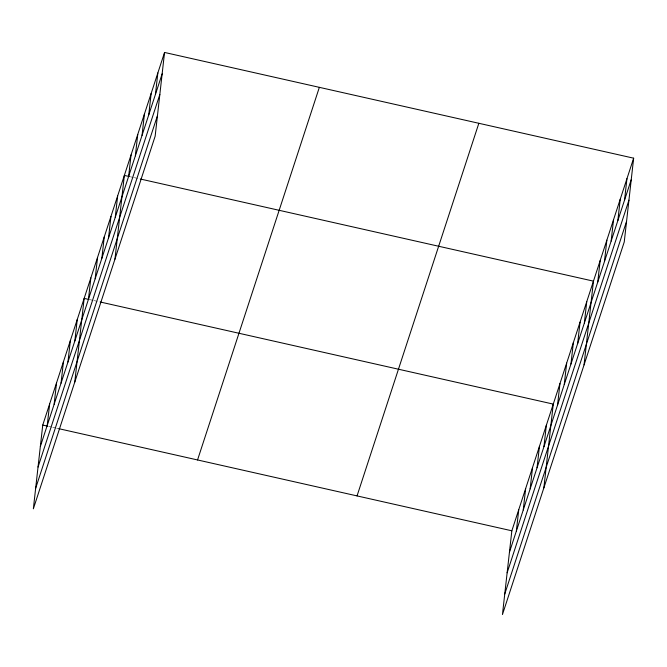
<?xml version="1.0" encoding="UTF-8"?>
<svg xmlns="http://www.w3.org/2000/svg" width="667" height="667" viewBox="0 0 667 667"><rect width="100%" height="100%" fill="white"/><g stroke="black" fill="none" stroke-linecap="round" stroke-linejoin="round"><path stroke-width="0.5" stroke-dasharray="3.33 2.5" d="M130.348 176.763L133.342 177.439M134.342 177.664L139.336 178.789M90.153 299.725L93.147 300.4M94.147 300.625L97.14 301.301M48.741 426.413L51.734 427.088M52.735 427.314L55.728 427.989M56.728 428.214L58.721 428.664"/><path stroke-width="1" d="M164.549 52.451L42.746 425.062L33.35 508.821L155.153 136.201L164.549 52.451L633.65 158.179L624.254 241.938L502.451 614.549L511.847 530.799L633.65 158.179M47.24 425.371L49.65 403.952M54.144 404.252L56.545 382.833M61.047 383.141L63.448 361.722M67.951 362.023L70.352 340.604M74.854 340.912L77.255 319.493M74.762 382.133L84.159 298.374L89.153 299.5M88.453 299.3L90.854 277.881M95.156 278.806L97.557 257.387M101.851 258.312L104.252 236.893M108.554 237.819L110.955 216.4M115.249 217.325L117.65 195.906M114.957 259.171L124.354 175.413L129.348 176.538M128.648 176.338L131.049 154.919M135.351 155.845L137.752 134.426M142.046 135.351L144.447 113.932M148.749 114.857L151.151 93.438M155.444 94.364L157.846 72.945M516.35 531.099L518.751 509.68M523.245 509.988L525.654 488.561M530.148 488.869L532.549 467.45M537.052 467.759L539.453 446.331M543.955 446.64L546.356 425.221M543.863 487.86L553.26 404.102L100.142 301.976M557.554 405.027L559.955 383.608M564.257 384.534L566.658 363.115M570.952 364.04L573.353 342.621M577.655 343.547L580.057 322.128M584.35 323.053L586.752 301.634M584.059 364.899L593.455 281.14L140.337 179.014M597.749 282.066L600.15 260.647M604.452 261.572L606.853 240.153M611.147 241.079L613.548 219.66M617.85 220.585L620.252 199.166M624.545 200.092L626.947 178.673M40.345 446.481L162.148 73.87M38.036 467.058L159.838 94.439M35.659 488.252L157.462 115.633M197.549 459.955L319.351 87.344M357.045 495.906L478.848 123.287M509.446 552.218L631.249 179.598M507.137 572.786L628.939 200.167M504.761 593.98L626.563 221.361M42.746 425.062L47.741 426.188M58.721 428.664L511.847 530.799"/></g></svg>
